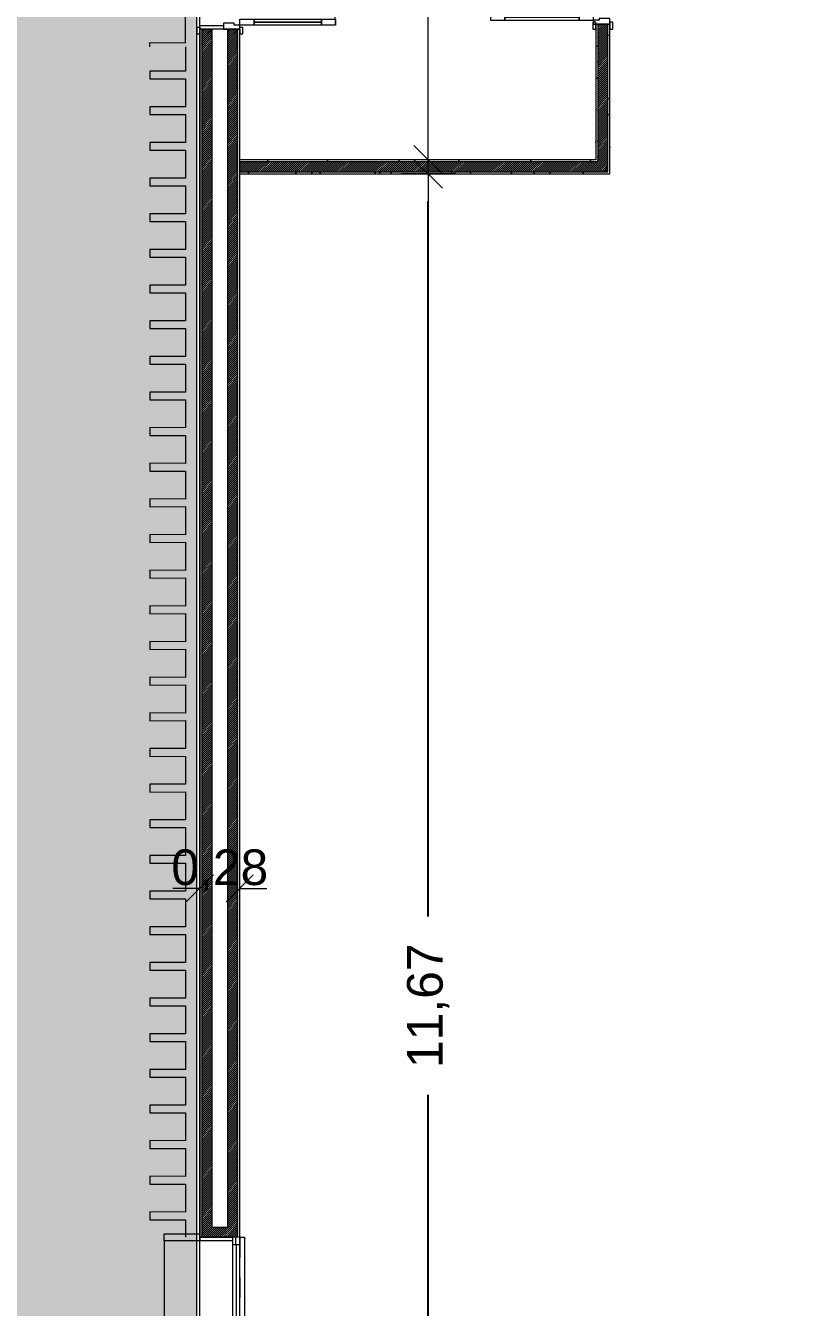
# Model space of a CAD drawing. Header units: millimetres. Extents: x 141848 to 1648660, y -821378 to -151356.
# Drawn here: x 218005 to 223358, y -214984 to -205996 of the extents above; entities that cross this region are included whole.
import ezdxf

# ---------------------------------------------------------------- set-up
doc = ezdxf.new("R2010")
doc.units = ezdxf.units.MM
doc.header["$MEASUREMENT"] = 0
doc.linetypes.add('Traits', pattern=[282.222223, 141.111112, -141.111112])
doc.linetypes.add('Wipeout_Contour', pattern=[1000, 0, -1000])
for name, color, linetype in [('Cotations - 1_100', 7, 'Continuous'), ('Fenêtres ARCHICAD', 7, 'Continuous'), ('Nouveau_0', 7, 'Continuous'), ('Portes ARCHICAD', 7, 'Continuous'), ('Sols_ Dalles', 7, 'Continuous'), ('Structure - Murs extérieurs', 7, 'Continuous')]:
    doc.layers.add(name, color=color, linetype=linetype)
doc.styles.add('STYLE_GENERE_2', font='')
doc.styles.get('STYLE_GENERE_2').set_extended_font_data('Arial')
doc.dimstyles.new('STYLE_GENERE__1', dxfattribs={"dimtxt": 250, "dimasz": 190, "dimexe": 1.25, "dimexo": 0.625, "dimgap": 0, "dimtad": 1, "dimlfac": 0.001, "dimtxsty": 'STYLE_GENERE_2', "dimblk": 'ARROWHEAD_6', "dimblk1": 'ARROWHEAD_6', "dimblk2": 'ARROWHEAD_6', "dimcen": 2.5, "dimse1": 1, "dimse2": 1, "dimclrd": 7, "dimclre": 7, "dimclrt": 7, "dimazin": 3, "dimtfac": 1, "dimtmove": 0, "dimatfit": 3})
doc.dimstyles.new('STYLE_GENERE__4', dxfattribs={"dimtxt": 250, "dimasz": 190, "dimexe": 1.25, "dimexo": 0.625, "dimgap": 0, "dimtad": 1, "dimlfac": 0.001, "dimtxsty": 'STYLE_GENERE_2', "dimblk": 'ARROWHEAD_6', "dimblk1": 'ARROWHEAD_6', "dimblk2": 'ARROWHEAD_6', "dimcen": 2.5, "dimse1": 1, "dimse2": 1, "dimclrd": 7, "dimclre": 7, "dimclrt": 7, "dimazin": 3, "dimtfac": 1, "dimtmove": 0, "dimatfit": 3})
pattern_1 = [(45, (0, 175), (-55.68466, 55.68466), [0, -52.5, 0, -78.75]), (110, (175, 175), (74.000794, 26.934086), [0, -38.5, 0, -66.5])]
pattern_2 = [(45, (0, 0), (-7.0710678, 7.0710678), [])]
pattern_3 = [(45, (0, 175), (-55.68466, 55.68466), [0, -52.5, 0, -78.75]), (110, (175, 175), (74.000794, 26.934086), [0, -38.5, 0, -66.5])]
pattern_4 = [(45, (0, 0), (-7.0710678, 7.0710678), [])]

# ---------------------------------------------------------------- blocks, each defined once
blk = doc.blocks.new('Mur_120_1', base_point=(219505.5, -207020.8))
at = {"color": 254, "linetype": 'Wipeout_Contour', "lineweight": 0, "ltscale": 910504.350219}
blk.add_wipeout([(222000.8, -206935.8), (222015.8, -206950.8), (222015.8, -206935.8)], dxfattribs=at).dxf.layer = 'Structure - Murs extérieurs'
at = {"color": 254, "linetype": 'Wipeout_Contour', "lineweight": 0, "ltscale": 910864.752415}
blk.add_wipeout([(222085.8, -207020.8), (222100.8, -207035.8), (222100.8, -207020.8)], dxfattribs=at).dxf.layer = 'Structure - Murs extérieurs'
at = {"layer": 'Structure - Murs extérieurs', "linetype": 'Continuous', "lineweight": 5, "true_color": 0x5f5f5f}
h = blk.add_hatch(dxfattribs=at)
h.set_pattern_fill('Enduit_0001', color=251, style=0, pattern_type=2)
h.set_pattern_definition(pattern_1)
h.paths.add_polyline_path([(222000.8, -206935.8), (222015.8, -206950.8), (222015.8, -206935.8)])
h = blk.add_hatch(dxfattribs=at)
h.set_pattern_fill('Enduit_0001', color=251, style=0, pattern_type=2)
h.set_pattern_definition(pattern_1)
h.paths.add_polyline_path([(222085.8, -207020.8), (222100.8, -207035.8), (222100.8, -207020.8)])
at = {"color": 254, "linetype": 'Wipeout_Contour', "lineweight": 0, "ltscale": 910685.919997}
blk.add_wipeout([(222015.8, -206950.8), (222085.8, -207020.8), (222085.8, -206950.8)], dxfattribs=at).dxf.layer = 'Structure - Murs extérieurs'
at = {"layer": 'Structure - Murs extérieurs', "linetype": 'Continuous', "lineweight": 5, "true_color": 0x5f5f5f}
h = blk.add_hatch(dxfattribs=at)
h.set_pattern_fill('Briques_terre_cuite__int_97', color=251, style=0, pattern_type=2)
h.set_pattern_definition(pattern_2)
h.paths.add_polyline_path([(222015.8, -206950.8), (222085.8, -207020.8), (222085.8, -206950.8)])
at = {"color": 254, "linetype": 'Wipeout_Contour', "lineweight": 0, "ltscale": 1210343.439575434}
blk.add_wipeout([(222000.8, -206935.8), (219505.5, -206935.8), (219505.5, -206950.8), (222000.8, -206950.8)], dxfattribs=at).dxf.layer = 'Structure - Murs extérieurs'
at = {"color": 254, "linetype": 'Wipeout_Contour', "lineweight": 0, "ltscale": 1210700.337248336}
blk.add_wipeout([(222085.8, -207020.8), (219505.5, -207020.8), (219505.5, -207035.8), (222085.8, -207035.8)], dxfattribs=at).dxf.layer = 'Structure - Murs extérieurs'
at = {"layer": 'Structure - Murs extérieurs', "linetype": 'Continuous', "lineweight": 5, "true_color": 0x5f5f5f}
h = blk.add_hatch(dxfattribs=at)
h.set_pattern_fill('Enduit_0001', color=251, style=0, pattern_type=2)
h.set_pattern_definition(pattern_1)
h.paths.add_polyline_path([(222000.8, -206935.8), (219505.5, -206935.8), (219505.5, -206950.8), (222000.8, -206950.8)])
h = blk.add_hatch(dxfattribs=at)
h.set_pattern_fill('Enduit_0001', color=251, style=0, pattern_type=2)
h.set_pattern_definition(pattern_1)
h.paths.add_polyline_path([(222085.8, -207020.8), (219505.5, -207020.8), (219505.5, -207035.8), (222085.8, -207035.8)])
at = {"color": 254, "linetype": 'Wipeout_Contour', "lineweight": 0, "ltscale": 910505.018999}
blk.add_wipeout([(222000.8, -206950.8), (222015.8, -206950.8), (222000.8, -206935.8)], dxfattribs=at).dxf.layer = 'Structure - Murs extérieurs'
at = {"color": 254, "linetype": 'Wipeout_Contour', "lineweight": 0, "ltscale": 910865.42149}
blk.add_wipeout([(222085.8, -207035.8), (222100.8, -207035.8), (222085.8, -207020.8)], dxfattribs=at).dxf.layer = 'Structure - Murs extérieurs'
at = {"layer": 'Structure - Murs extérieurs', "linetype": 'Continuous', "lineweight": 5, "true_color": 0x5f5f5f}
h = blk.add_hatch(dxfattribs=at)
h.set_pattern_fill('Enduit_0001', color=251, style=0, pattern_type=2)
h.set_pattern_definition(pattern_1)
h.paths.add_polyline_path([(222000.8, -206950.8), (222015.8, -206950.8), (222000.8, -206935.8)])
h = blk.add_hatch(dxfattribs=at)
h.set_pattern_fill('Enduit_0001', color=251, style=0, pattern_type=2)
h.set_pattern_definition(pattern_1)
h.paths.add_polyline_path([(222085.8, -207035.8), (222100.8, -207035.8), (222085.8, -207020.8)])
at = {"color": 254, "linetype": 'Wipeout_Contour', "lineweight": 0, "ltscale": 1210481.659494453}
blk.add_wipeout([(222015.8, -206950.8), (219505.5, -206950.8), (219505.5, -207020.8), (222015.8, -207020.8)], dxfattribs=at).dxf.layer = 'Structure - Murs extérieurs'
at = {"layer": 'Structure - Murs extérieurs', "linetype": 'Continuous', "lineweight": 5, "true_color": 0x5f5f5f}
h = blk.add_hatch(dxfattribs=at)
h.set_pattern_fill('Briques_terre_cuite__int_97', color=251, style=0, pattern_type=2)
h.set_pattern_definition(pattern_2)
h.paths.add_polyline_path([(222015.8, -206950.8), (219505.5, -206950.8), (219505.5, -207020.8), (222015.8, -207020.8)])
at = {"color": 254, "linetype": 'Wipeout_Contour', "lineweight": 0, "ltscale": 910683.859404}
blk.add_wipeout([(222015.8, -207020.8), (222085.8, -207020.8), (222015.8, -206950.8)], dxfattribs=at).dxf.layer = 'Structure - Murs extérieurs'
at = {"layer": 'Structure - Murs extérieurs', "linetype": 'Continuous', "lineweight": 5, "true_color": 0x5f5f5f}
h = blk.add_hatch(dxfattribs=at)
h.set_pattern_fill('Briques_terre_cuite__int_97', color=251, style=0, pattern_type=2)
h.set_pattern_definition(pattern_2)
h.paths.add_polyline_path([(222015.8, -207020.8), (222085.8, -207020.8), (222015.8, -206950.8)])
at = {"layer": 'Structure - Murs extérieurs', "color": 7, "linetype": 'Continuous', "lineweight": 5}
for p, q in [((222015.8, -206950.8), (219505.5, -206950.8)), ((222015.8, -206950.8), (222015.8, -206935.8)), ((222085.8, -207020.8), (222085.8, -206950.8)), ((219505.5, -207020.8), (222015.8, -207020.8)), ((222015.8, -207020.8), (222085.8, -207020.8))]:
    blk.add_line(p, q, dxfattribs=at)
at = {"layer": 'Structure - Murs extérieurs', "color": 7, "linetype": 'Continuous', "lineweight": 5, "flags": 128}
for points in [[(222000.8, -206935.8), (219505.5, -206935.8)], [(219505.5, -207035.8), (222100.8, -207035.8)], [(222100.8, -207035.8), (222100.8, -207020.8)]]:
    blk.add_lwpolyline(points, dxfattribs=at)
blk = doc.blocks.new('Porte double 25_6')
at = {"layer": 'Portes ARCHICAD', "color": 7, "linetype": 'Continuous', "lineweight": 5}
for p, q in [((-722, 722), (-722, 622)), ((-682, 722), (-722, 722)), ((-682, 622), (-682, 722)), ((682, 622), (682, 722)), ((682, 722), (722, 722)), ((722, 722), (722, 622)), ((-722, 622), (-682, 622)), ((-702, 622), (-702, 100)), ((722, 622), (682, 622)), ((702, 622), (702, 100)), ((-682, 100), (-722, 100)), ((-722, 100), (-722, 0)), ((-682, 0), (-682, 100)), ((682, 0), (682, 100)), ((682, 100), (722, 100)), ((722, 100), (722, 0)), ((-737, 4), (-787, 4)), ((-787, 4), (-787, -15)), ((-722, 0), (-750, 0)), ((-750, 0), (-750, -115)), ((-737, -15), (-737, 4)), ((-722, -40), (-722, 0)), ((-722, 0), (-682, 0)), ((722, 0), (682, 0)), ((750, 0), (722, 0)), ((722, 0), (722, -40)), ((787, 4), (737, 4)), ((737, 4), (737, -15)), ((750, -115), (750, 0)), ((787, -15), (787, 4)), ((-787, -15), (-737, -15)), ((-750, -15), (-787, -15)), ((-750, -15), (-787, -15)), ((-750, -30), (-750, -15)), ((-750, -30), (-750, -15)), ((-750, -100), (-750, -30)), ((-750, -100), (-750, -30)), ((-710, -40), (-722, -40)), ((-710, -115), (-710, -40)), ((722, -40), (710, -40)), ((710, -40), (710, -115)), ((737, -15), (787, -15)), ((750, -30), (750, -15)), ((750, -30), (750, -15)), ((750, -15), (787, -15)), ((750, -15), (787, -15)), ((750, -100), (750, -30)), ((750, -100), (750, -30)), ((-737, -115), (-787, -115)), ((-787, -115), (-787, -134)), ((-750, -115), (-787, -115)), ((-750, -115), (-787, -115)), ((-787, -134), (-737, -134)), ((-750, -115), (-750, -100)), ((-750, -115), (-750, -100)), ((-750, -115), (-710, -115)), ((-737, -134), (-737, -115)), ((710, -115), (750, -115)), ((787, -115), (737, -115)), ((737, -115), (737, -134)), ((737, -134), (787, -134)), ((750, -115), (750, -100)), ((750, -115), (750, -100)), ((750, -115), (787, -115)), ((750, -115), (787, -115)), ((787, -134), (787, -115))]:
    blk.add_line(p, q, dxfattribs=at)
at = {"layer": 'Portes ARCHICAD', "color": 7, "linetype": 'Continuous', "lineweight": 5, "flags": 128}
for points in [[(-722, 622), (-722, 100), (-702, 100), (-702, 622)], [(-702, 622), (-702, 100), (-682, 100), (-682, 622)], [(702, 622), (702, 100), (682, 100), (682, 622)], [(722, 622), (722, 100), (702, 100), (702, 622)]]:
    blk.add_lwpolyline(points, close=True, dxfattribs=at)
at = {"layer": 'Portes ARCHICAD', "color": 7, "linetype": 'Continuous', "lineweight": 5}
for centre, start, end in [((-722, 0), 0, 90), ((722, 0), 90, 180)]:
    blk.add_arc(centre, 722, start, end, dxfattribs=at)
blk = doc.blocks.new('Mur_121_1', base_point=(222085.8, -207020.8))
at = {"color": 254, "linetype": 'Wipeout_Contour', "lineweight": 0, "ltscale": 1206171.474469902}
blk.add_wipeout([(222085.8, -204484.8), (222100.8, -204484.8), (222100.8, -203449.1), (222085.8, -203449.1)], dxfattribs=at).dxf.layer = 'Structure - Murs extérieurs'
at = {"color": 254, "linetype": 'Wipeout_Contour', "lineweight": 0, "ltscale": 1206035.946293775}
blk.add_wipeout([(222000.8, -203534.1), (222000.8, -204484.8), (222015.8, -204484.8), (222015.8, -203534.1)], dxfattribs=at).dxf.layer = 'Structure - Murs extérieurs'
at = {"color": 254, "linetype": 'Wipeout_Contour', "lineweight": 0, "ltscale": 1212690.574585266}
blk.add_wipeout([(222000.8, -206935.8), (222015.8, -206935.8), (222015.8, -205984.8), (222000.8, -205984.8)], dxfattribs=at).dxf.layer = 'Structure - Murs extérieurs'
at = {"color": 254, "linetype": 'Wipeout_Contour', "lineweight": 0, "ltscale": 1213055.47515418}
blk.add_wipeout([(222085.8, -205984.8), (222085.8, -207020.8), (222100.8, -207020.8), (222100.8, -205984.8)], dxfattribs=at).dxf.layer = 'Structure - Murs extérieurs'
at = {"layer": 'Structure - Murs extérieurs', "linetype": 'Continuous', "lineweight": 5, "true_color": 0x5f5f5f}
h = blk.add_hatch(dxfattribs=at)
h.set_pattern_fill('Enduit_0001', color=251, style=0, pattern_type=2)
h.set_pattern_definition(pattern_1)
h.paths.add_polyline_path([(222085.8, -204484.8), (222100.8, -204484.8), (222100.8, -203449.1), (222085.8, -203449.1)])
h = blk.add_hatch(dxfattribs=at)
h.set_pattern_fill('Enduit_0001', color=251, style=0, pattern_type=2)
h.set_pattern_definition(pattern_1)
h.paths.add_polyline_path([(222000.8, -203534.1), (222000.8, -204484.8), (222015.8, -204484.8), (222015.8, -203534.1)])
h = blk.add_hatch(dxfattribs=at)
h.set_pattern_fill('Enduit_0001', color=251, style=0, pattern_type=2)
h.set_pattern_definition(pattern_1)
h.paths.add_polyline_path([(222000.8, -206935.8), (222015.8, -206935.8), (222015.8, -205984.8), (222000.8, -205984.8)])
h = blk.add_hatch(dxfattribs=at)
h.set_pattern_fill('Enduit_0001', color=251, style=0, pattern_type=2)
h.set_pattern_definition(pattern_1)
h.paths.add_polyline_path([(222085.8, -205984.8), (222085.8, -207020.8), (222100.8, -207020.8), (222100.8, -205984.8)])
at = {"color": 254, "linetype": 'Wipeout_Contour', "lineweight": 0, "ltscale": 1206140.860014736}
blk.add_wipeout([(222015.8, -204484.8), (222085.8, -204484.8), (222085.8, -203519.1), (222015.8, -203519.1)], dxfattribs=at).dxf.layer = 'Structure - Murs extérieurs'
at = {"color": 254, "linetype": 'Wipeout_Contour', "lineweight": 0, "ltscale": 1212835.525588944}
blk.add_wipeout([(222015.8, -205984.8), (222015.8, -206950.8), (222085.8, -206950.8), (222085.8, -205984.8)], dxfattribs=at).dxf.layer = 'Structure - Murs extérieurs'
at = {"layer": 'Structure - Murs extérieurs', "linetype": 'Continuous', "lineweight": 5, "true_color": 0x5f5f5f}
h = blk.add_hatch(dxfattribs=at)
h.set_pattern_fill('Briques_terre_cuite__int_97', color=251, style=0, pattern_type=2)
h.set_pattern_definition(pattern_2)
h.paths.add_polyline_path([(222015.8, -204484.8), (222085.8, -204484.8), (222085.8, -203519.1), (222015.8, -203519.1)])
h = blk.add_hatch(dxfattribs=at)
h.set_pattern_fill('Briques_terre_cuite__int_97', color=251, style=0, pattern_type=2)
h.set_pattern_definition(pattern_2)
h.paths.add_polyline_path([(222015.8, -205984.8), (222015.8, -206950.8), (222085.8, -206950.8), (222085.8, -205984.8)])
at = {"layer": 'Structure - Murs extérieurs', "color": 7, "linetype": 'Continuous', "lineweight": 5}
for p, q in [((222085.8, -203519.1), (222085.8, -203449.1)), ((222015.8, -203534.1), (222015.8, -203519.1)), ((222015.8, -203534.1), (222015.8, -204484.8)), ((222085.8, -204484.8), (222085.8, -203519.1)), ((222000.8, -204484.8), (222000.8, -204447.8)), ((222100.8, -204484.8), (222100.8, -204447.8)), ((222015.8, -204484.8), (222000.8, -204484.8)), ((222085.8, -204484.8), (222015.8, -204484.8)), ((222100.8, -204484.8), (222085.8, -204484.8)), ((222000.8, -205984.8), (222000.8, -206021.8)), ((222015.8, -205984.8), (222000.8, -205984.8)), ((222015.8, -205984.8), (222015.8, -206935.8)), ((222085.8, -205984.8), (222015.8, -205984.8)), ((222085.8, -206950.8), (222085.8, -205984.8)), ((222100.8, -205984.8), (222085.8, -205984.8)), ((222100.8, -205984.8), (222100.8, -206021.8)), ((222015.8, -206950.8), (222015.8, -206935.8)), ((222085.8, -207020.8), (222085.8, -206950.8))]:
    blk.add_line(p, q, dxfattribs=at)
at = {"layer": 'Structure - Murs extérieurs', "color": 7, "linetype": 'Continuous', "lineweight": 5, "flags": 128}
for points in [[(222100.8, -204484.8), (222100.8, -203449.1)], [(222000.8, -203534.1), (222000.8, -204484.8)], [(222000.8, -205984.8), (222000.8, -206935.8)], [(222100.8, -207020.8), (222100.8, -205984.8)]]:
    blk.add_lwpolyline(points, dxfattribs=at)
at = {"layer": 'Portes ARCHICAD', "color": 7, "linetype": 'Continuous', "lineweight": 5, "zscale": 1000, "rotation": 90}
blk.add_blockref('Porte double 25_6', (221985.8, -205234.8), dxfattribs=at)
blk = doc.blocks.new('Tôle profilée 25')
at = {"color": 7, "linetype": 'Continuous', "lineweight": 5}
for p, q in [((0, 8347.3), (0, 8176.5)), ((-250, 8177.5), (-250, 8150)), ((0, 8176.5), (-250, 8177.5)), ((-250, 8150), (-250, 8122.5)), ((-250, 8122.5), (0, 8123.5)), ((0, 8123.5), (0, 7926.5)), ((-250, 7927.5), (-250, 7900)), ((0, 7926.5), (-250, 7927.5)), ((-250, 7900), (-250, 7872.5)), ((-250, 7872.5), (0, 7873.5)), ((0, 7873.5), (0, 7676.5)), ((-250, 7677.5), (-250, 7650)), ((0, 7676.5), (-250, 7677.5)), ((-250, 7650), (-250, 7622.5)), ((-250, 7622.5), (0, 7623.5)), ((0, 7623.5), (0, 7426.5)), ((-250, 7427.5), (-250, 7400)), ((0, 7426.5), (-250, 7427.5)), ((-250, 7400), (-250, 7372.5)), ((-250, 7372.5), (0, 7373.5)), ((0, 7373.5), (0, 7176.5)), ((-250, 7177.5), (-250, 7150)), ((0, 7176.5), (-250, 7177.5)), ((-250, 7150), (-250, 7122.5)), ((-250, 7122.5), (0, 7123.5)), ((0, 7123.5), (0, 6926.5)), ((-250, 6927.5), (-250, 6900)), ((0, 6926.5), (-250, 6927.5)), ((-250, 6900), (-250, 6872.5)), ((-250, 6872.5), (0, 6873.5)), ((0, 6873.5), (0, 6676.5)), ((-250, 6677.5), (-250, 6650)), ((0, 6676.5), (-250, 6677.5)), ((-250, 6650), (-250, 6622.5)), ((-250, 6622.5), (0, 6623.5)), ((0, 6623.5), (0, 6426.5)), ((-250, 6427.5), (-250, 6400)), ((0, 6426.5), (-250, 6427.5)), ((-250, 6400), (-250, 6372.5)), ((-250, 6372.5), (0, 6373.5)), ((0, 6373.5), (0, 6176.5)), ((-250, 6177.5), (-250, 6150)), ((0, 6176.5), (-250, 6177.5)), ((-250, 6150), (-250, 6122.5)), ((-250, 6122.5), (0, 6123.5)), ((0, 6123.5), (0, 5926.5)), ((-250, 5927.5), (-250, 5900)), ((0, 5926.5), (-250, 5927.5)), ((-250, 5900), (-250, 5872.5)), ((-250, 5872.5), (0, 5873.5)), ((0, 5873.5), (0, 5676.5)), ((-250, 5677.5), (-250, 5650)), ((0, 5676.5), (-250, 5677.5)), ((-250, 5650), (-250, 5622.5)), ((-250, 5622.5), (0, 5623.5)), ((0, 5623.5), (0, 5426.5)), ((-250, 5427.5), (-250, 5400)), ((0, 5426.5), (-250, 5427.5)), ((-250, 5400), (-250, 5372.5)), ((-250, 5372.5), (0, 5373.5)), ((0, 5373.5), (0, 5176.5)), ((-250, 5177.5), (-250, 5150)), ((0, 5176.5), (-250, 5177.5)), ((-250, 5150), (-250, 5122.5)), ((-250, 5122.5), (0, 5123.5)), ((0, 5123.5), (0, 4926.5)), ((-250, 4927.5), (-250, 4900)), ((0, 4926.5), (-250, 4927.5)), ((-250, 4900), (-250, 4872.5)), ((-250, 4872.5), (0, 4873.5)), ((0, 4873.5), (0, 4676.5)), ((-250, 4677.5), (-250, 4650)), ((0, 4676.5), (-250, 4677.5)), ((-250, 4650), (-250, 4622.5)), ((-250, 4622.5), (0, 4623.5)), ((0, 4623.5), (0, 4426.5)), ((-250, 4427.5), (-250, 4400)), ((0, 4426.5), (-250, 4427.5)), ((-250, 4400), (-250, 4372.5)), ((-250, 4372.5), (0, 4373.5)), ((0, 4373.5), (0, 4176.5)), ((-250, 4177.5), (-250, 4150)), ((0, 4176.5), (-250, 4177.5)), ((-250, 4150), (-250, 4122.5)), ((-250, 4122.5), (0, 4123.5)), ((0, 4123.5), (0, 3926.5)), ((-250, 3927.5), (-250, 3900)), ((0, 3926.5), (-250, 3927.5)), ((-250, 3900), (-250, 3872.5)), ((-250, 3872.5), (0, 3873.5)), ((0, 3873.5), (0, 3676.5)), ((-250, 3677.5), (-250, 3650)), ((0, 3676.5), (-250, 3677.5)), ((-250, 3650), (-250, 3622.5)), ((-250, 3622.5), (0, 3623.5)), ((0, 3623.5), (0, 3426.5)), ((-250, 3427.5), (-250, 3400)), ((0, 3426.5), (-250, 3427.5)), ((-250, 3400), (-250, 3372.5)), ((-250, 3372.5), (0, 3373.5)), ((0, 3373.5), (0, 3176.5)), ((-250, 3177.5), (-250, 3150)), ((0, 3176.5), (-250, 3177.5)), ((-250, 3150), (-250, 3122.5)), ((-250, 3122.5), (0, 3123.5)), ((0, 3123.5), (0, 2926.5)), ((-250, 2927.5), (-250, 2900)), ((0, 2926.5), (-250, 2927.5)), ((-250, 2900), (-250, 2872.5)), ((-250, 2872.5), (0, 2873.5)), ((0, 2873.5), (0, 2676.5)), ((-250, 2677.5), (-250, 2650)), ((0, 2676.5), (-250, 2677.5)), ((-250, 2650), (-250, 2622.5)), ((-250, 2622.5), (0, 2623.5)), ((0, 2623.5), (0, 2426.5)), ((-250, 2427.5), (-250, 2400)), ((0, 2426.5), (-250, 2427.5)), ((-250, 2400), (-250, 2372.5)), ((-250, 2372.5), (0, 2373.5)), ((0, 2373.5), (0, 2176.5)), ((-250, 2177.5), (-250, 2150)), ((0, 2176.5), (-250, 2177.5)), ((-250, 2150), (-250, 2122.5)), ((-250, 2122.5), (0, 2123.5)), ((0, 2123.5), (0, 1926.5)), ((-250, 1927.5), (-250, 1900)), ((0, 1926.5), (-250, 1927.5)), ((-250, 1900), (-250, 1872.5)), ((-250, 1872.5), (0, 1873.5)), ((0, 1873.5), (0, 1676.5)), ((-250, 1677.5), (-250, 1650)), ((0, 1676.5), (-250, 1677.5)), ((-250, 1650), (-250, 1622.5)), ((-250, 1622.5), (0, 1623.5)), ((0, 1623.5), (0, 1426.5)), ((-250, 1427.5), (-250, 1400)), ((0, 1426.5), (-250, 1427.5)), ((-250, 1400), (-250, 1372.5)), ((-250, 1372.5), (0, 1373.5)), ((0, 1373.5), (0, 1176.5)), ((-250, 1177.5), (-250, 1150)), ((0, 1176.5), (-250, 1177.5)), ((-250, 1150), (-250, 1122.5)), ((-250, 1122.5), (0, 1123.5)), ((0, 1123.5), (0, 926.5)), ((-250, 927.5), (-250, 900)), ((0, 926.5), (-250, 927.5)), ((-250, 900), (-250, 872.5)), ((-250, 872.5), (0, 873.5)), ((0, 873.5), (0, 676.5)), ((-250, 677.5), (-250, 650)), ((0, 676.5), (-250, 677.5)), ((-250, 650), (-250, 622.5)), ((-250, 622.5), (0, 623.5)), ((0, 623.5), (0, 426.5)), ((-250, 427.5), (-250, 400)), ((0, 426.5), (-250, 427.5)), ((-250, 400), (-250, 372.5)), ((-250, 372.5), (0, 373.5)), ((0, 373.5), (0, 176.5)), ((-250, 177.5), (-250, 150)), ((0, 176.5), (-250, 177.5)), ((-250, 150), (-250, 122.5)), ((-250, 122.5), (0, 123.5)), ((0, 123.5), (0, 0))]:
    blk.add_line(p, q, dxfattribs=at)
blk = doc.blocks.new('Tôle profilée 25_42')
at = {"color": 7, "linetype": 'Continuous', "lineweight": 5}
for p, q in [((-250, 1652.7), (-250, 1650)), ((-250, 1650), (-250, 1622.5)), ((-250, 1622.5), (0, 1623.5)), ((0, 1623.5), (0, 1426.5)), ((-250, 1427.5), (-250, 1400)), ((0, 1426.5), (-250, 1427.5)), ((-250, 1400), (-250, 1372.5)), ((-250, 1372.5), (0, 1373.5)), ((0, 1373.5), (0, 1176.5)), ((-250, 1177.5), (-250, 1150)), ((0, 1176.5), (-250, 1177.5)), ((-250, 1150), (-250, 1122.5)), ((-250, 1122.5), (0, 1123.5)), ((0, 1123.5), (0, 926.5)), ((-250, 927.5), (-250, 900)), ((0, 926.5), (-250, 927.5)), ((-250, 900), (-250, 872.5)), ((-250, 872.5), (0, 873.5)), ((0, 873.5), (0, 676.5)), ((-250, 677.5), (-250, 650)), ((0, 676.5), (-250, 677.5)), ((-250, 650), (-250, 622.5)), ((-250, 622.5), (0, 623.5)), ((0, 623.5), (0, 426.5)), ((-250, 427.5), (-250, 400)), ((0, 426.5), (-250, 427.5)), ((-250, 400), (-250, 372.5)), ((-250, 372.5), (0, 373.5)), ((0, 373.5), (0, 176.5)), ((-250, 177.5), (-250, 150)), ((0, 176.5), (-250, 177.5)), ((-250, 150), (-250, 122.5)), ((-250, 122.5), (0, 123.5)), ((0, 123.5), (0, 0))]:
    blk.add_line(p, q, dxfattribs=at)
blk = doc.blocks.new('*D469')
at = {"layer": 'Cotations - 1_100', "color": 7, "linetype": 'Continuous', "lineweight": 5}
for p, q in [((218925.5, -177833.1), (218925.5, -177458.1)), ((219505.5, -177833.1), (219505.5, -177458.1)), ((219025.5, -177545.6), (218825.5, -177745.6)), ((219605.5, -177545.6), (219405.5, -177745.6)), ((218925.5, -177645.6), (219505.5, -177645.6))]:
    blk.add_line(p, q, dxfattribs=at)
blk = doc.blocks.new('ARROWHEAD_6')
at = {"color": 0, "linetype": 'Continuous', "lineweight": 0}
for p, q in [((-0.5, -0.5), (0.5, 0.5)), ((0, 0), (-1, 0))]:
    blk.add_line(p, q, dxfattribs=at)
blk = doc.blocks.new('*D535')
at = {"layer": 'Cotations - 1_100', "color": 7, "linetype": 'Continuous', "lineweight": 5}
for p, q in [((195375, -219168.8), (195375, -218793.8)), ((219225.5, -219168.8), (219225.5, -218793.8)), ((195475, -218881.3), (195275, -219081.3)), ((219325.5, -218881.3), (219125.5, -219081.3)), ((195225, -218981.3), (195375, -218981.3)), ((195375, -218981.3), (219225.5, -218981.3))]:
    blk.add_line(p, q, dxfattribs=at)
at = {"layer": 'Cotations - 1_100', "color": 7, "lineweight": 5, "char_height": 250, "attachment_point": 7, "style": 'STYLE_GENERE_2'}
for s, insert in [('\\A1;{\\pql;\\fArial|b0|i0|c0|p38;23,85}', (206540.3, -218931.3)), ('\\A1;{\\pql;\\fArial|b0|i0|c0|p38;0,28}', (218460.4, -218931.3))]:
    blk.add_mtext(s, dxfattribs=dict(at, insert=insert))
blk = doc.blocks.new('*D580')
at = {"layer": 'Cotations - 1_100', "color": 7, "linetype": 'Continuous', "lineweight": 5}
for p, q in [((220726.4, -206835.8), (220926.4, -207035.8)), ((221013.9, -206935.8), (220638.9, -206935.8)), ((220926.4, -207135.8), (220726.4, -206935.8)), ((220826.4, -207035.8), (220826.4, -206935.8)), ((221013.9, -207035.8), (220638.9, -207035.8))]:
    blk.add_line(p, q, dxfattribs=at)
blk = doc.blocks.new('*D581')
at = {"layer": 'Cotations - 1_100', "color": 7, "linetype": 'Continuous', "lineweight": 5}
for p, q in [((220926.4, -203634.1), (220726.4, -203434.1)), ((221013.9, -203534.1), (220638.9, -203534.1)), ((220826.4, -204852.6), (220826.4, -203534.1)), ((220826.4, -206935.8), (220826.4, -205617.3)), ((220726.4, -206835.8), (220926.4, -207035.8)), ((221013.9, -206935.8), (220638.9, -206935.8))]:
    blk.add_line(p, q, dxfattribs=at)
at = {"layer": 'Cotations - 1_100', "color": 7, "lineweight": 5, "char_height": 250, "attachment_point": 7, "rotation": 90, "style": 'STYLE_GENERE_2'}
for s, insert in [('\\A1;{\\pql;\\fArial|b0|i0|c0|p38;0,10}', (220613.9, -203816.7)), ('\\A1;{\\pql;\\fArial|b0|i0|c0|p38;3,40}', (220951.4, -205567.5))]:
    blk.add_mtext(s, dxfattribs=dict(at, insert=insert))
blk = doc.blocks.new('Fenêtre 25_2')
at = {"layer": 'Fenêtres ARCHICAD', "color": 7, "linetype": 'Continuous', "lineweight": 5}
for p, q in [((-775, 480), (-825, 480)), ((-825, 480), (-825, 230)), ((-775, 480), (775, 480)), ((-775, 230), (-775, 480)), ((825, 480), (775, 480)), ((775, 480), (775, 230)), ((825, 230), (825, 480)), ((-825, 230), (-775, 230)), ((-825, 230), (-800, 230)), ((-825, 230), (-800, 230)), ((-775, 230), (-800, 230)), ((-800, 230), (-800, 0)), ((-800, 215), (-800, 230)), ((-800, 215), (-800, 230)), ((-800, 145), (-800, 215)), ((-800, 145), (-800, 215)), ((-800, 145), (-800, 215)), ((-800, 145), (-800, 215)), ((-775, 0), (-775, 230)), ((800, 230), (775, 230)), ((775, 230), (775, 0)), ((775, 230), (825, 230)), ((800, 0), (800, 230)), ((800, 215), (800, 230)), ((800, 215), (800, 230)), ((800, 230), (825, 230)), ((800, 230), (825, 230)), ((800, 145), (800, 215)), ((800, 145), (800, 215)), ((800, 145), (800, 215)), ((800, 145), (800, 215)), ((-800, 35), (-800, 145)), ((-800, 35), (-800, 145)), ((-800, 35), (-800, 145)), ((-800, 35), (-800, 145)), ((800, 35), (800, 145)), ((800, 35), (800, 145)), ((800, 35), (800, 145)), ((800, 35), (800, 145)), ((-800, 0), (-800, 35)), ((-800, 0), (-800, 35)), ((-800, 0), (-775, 0)), ((-800, -35), (-800, 0)), ((-800, -35), (-800, 0)), ((775, 0), (800, 0)), ((800, 0), (800, 35)), ((800, 0), (800, 35)), ((800, -35), (800, 0)), ((800, -35), (800, 0)), ((-800, -20), (800, -20)), ((-800, -50), (-800, -35)), ((-800, -50), (-800, -35)), ((-800, -50), (-800, -83.3)), ((-800, -83.3), (800, -83.3)), ((800, -50), (800, -35)), ((800, -50), (800, -35)), ((800, -83.3), (800, -50))]:
    blk.add_line(p, q, dxfattribs=at)
at = {"layer": 'Fenêtres ARCHICAD', "color": 7, "linetype": 'Traits', "lineweight": 5}
blk.add_line((-800, -50), (800, -50), dxfattribs=at)
at = {"color": 254, "linetype": 'Wipeout_Contour', "lineweight": 0, "ltscale": 3003.33026}
blk.add_wipeout([(-750, 0), (-750, -50), (750, -50), (750, 0)], dxfattribs=at).dxf.layer = 'Fenêtres ARCHICAD'
at = {"layer": 'Fenêtres ARCHICAD', "color": 7, "linetype": 'Continuous', "lineweight": 5}
for p, q in [((-800, 0), (-750, 0)), ((-750, 0), (-750, -50)), ((-750, 0), (750, 0)), ((750, -50), (750, 0)), ((750, 0), (800, 0)), ((-750, -50), (-800, -50)), ((-750, -25), (750, -25)), ((750, -50), (-750, -50)), ((800, -50), (750, -50))]:
    blk.add_line(p, q, dxfattribs=at)
blk = doc.blocks.new('Porte double 25')
at = {"layer": 'Portes ARCHICAD', "color": 7, "linetype": 'Continuous', "lineweight": 5}
for p, q in [((-672, 672), (-672, 572)), ((-632, 672), (-672, 672)), ((-632, 572), (-632, 672)), ((632, 572), (632, 672)), ((632, 672), (672, 672)), ((672, 672), (672, 572)), ((-672, 572), (-632, 572)), ((-652, 572), (-652, 100)), ((672, 572), (632, 572)), ((652, 572), (652, 100)), ((-632, 100), (-672, 100)), ((-672, 100), (-672, 0)), ((-632, 0), (-632, 100)), ((632, 0), (632, 100)), ((632, 100), (672, 100)), ((672, 100), (672, 0)), ((-737, 0), (-737, 19)), ((-737, 19), (-687, 19)), ((-687, 0), (-737, 0)), ((-700, 0), (-737, 0)), ((-700, 0), (-737, 0)), ((-672, 0), (-700, 0)), ((-700, 0), (-700, -115)), ((-700, 0), (-700, -15)), ((-700, 0), (-700, -15)), ((-687, 19), (-687, 0)), ((-672, -40), (-672, 0)), ((-672, 0), (-632, 0)), ((672, 0), (632, 0)), ((700, 0), (672, 0)), ((672, 0), (672, -40)), ((687, 19), (737, 19)), ((687, 0), (687, 19)), ((737, 0), (687, 0)), ((700, -115), (700, 0)), ((700, 0), (700, -15)), ((700, 0), (700, -15)), ((700, 0), (737, 0)), ((700, 0), (737, 0)), ((737, 19), (737, 0)), ((-700, -15), (-700, -85)), ((-700, -15), (-700, -85)), ((-700, -85), (-700, -115)), ((-700, -85), (-700, -115)), ((-660, -40), (-672, -40)), ((-660, -115), (-660, -40)), ((672, -40), (660, -40)), ((660, -40), (660, -115)), ((700, -15), (700, -85)), ((700, -15), (700, -85)), ((700, -85), (700, -115)), ((700, -85), (700, -115)), ((-700, -280), (-700, -115)), ((-700, -115), (-675, -115)), ((-700, -115), (-660, -115)), ((-700, -115), (-700, -195)), ((-700, -115), (-700, -195)), ((-675, -115), (-675, -280)), ((660, -115), (700, -115)), ((675, -280), (675, -115)), ((675, -115), (700, -115)), ((700, -115), (700, -280)), ((700, -115), (700, -195)), ((700, -115), (700, -195)), ((-700, -195), (-700, -265)), ((-700, -195), (-700, -265)), ((-700, -265), (-700, -280)), ((-700, -265), (-700, -280)), ((700, -195), (700, -265)), ((700, -195), (700, -265)), ((700, -265), (700, -280)), ((700, -265), (700, -280)), ((-737, -299), (-737, -280)), ((-737, -280), (-687, -280)), ((-700, -280), (-737, -280)), ((-700, -280), (-737, -280)), ((-687, -299), (-737, -299)), ((-675, -280), (-700, -280)), ((-687, -280), (-687, -299)), ((700, -280), (675, -280)), ((687, -280), (737, -280)), ((687, -299), (687, -280)), ((737, -299), (687, -299)), ((700, -280), (737, -280)), ((700, -280), (737, -280)), ((737, -280), (737, -299))]:
    blk.add_line(p, q, dxfattribs=at)
at = {"layer": 'Portes ARCHICAD', "color": 7, "linetype": 'Continuous', "lineweight": 5, "flags": 128}
for points in [[(-672, 572), (-672, 100), (-652, 100), (-652, 572)], [(-652, 572), (-652, 100), (-632, 100), (-632, 572)], [(652, 572), (652, 100), (632, 100), (632, 572)], [(672, 572), (672, 100), (652, 100), (652, 572)]]:
    blk.add_lwpolyline(points, close=True, dxfattribs=at)
at = {"layer": 'Portes ARCHICAD', "color": 7, "linetype": 'Continuous', "lineweight": 5}
for centre, start, end in [((-672, 0), 0, 90), ((672, 0), 90, 180)]:
    blk.add_arc(centre, 672, start, end, dxfattribs=at)
blk = doc.blocks.new('*D1152')
at = {"color": 7}
for p, q in [((219695.5, -177071.5), (231100.8, -177071.5)), ((232350.8, -177071.5), (243756, -177071.5))]:
    blk.add_line(p, q, dxfattribs=at)
at = {"layer": 'Defpoints'}
for p in [(219505.5, -177071.5), (219505.5, -207204.5), (243946, -207202.2)]:
    blk.add_point(p, dxfattribs=at)
at = {"layer": 'Cotations - 1_100', "color": 7, "xscale": 190, "yscale": 190, "rotation": 180}
blk.add_blockref('ARROWHEAD_6', (219505.5, -177071.5), dxfattribs=at)
at = {"layer": 'Cotations - 1_100', "color": 7, "xscale": 190, "yscale": 190}
blk.add_blockref('ARROWHEAD_6', (243946, -177071.5), dxfattribs=at)
at = {"layer": 'Cotations - 1_100', "color": 7, "insert": (231725.8, -176946.5), "char_height": 250, "attachment_point": 5, "style": 'STYLE_GENERE_2'}
blk.add_mtext('\\A1;{\\pql;\\fArial|b0|i0|c0|p38;24,44}', dxfattribs=at)
blk = doc.blocks.new('*D1173')
at = {"color": 7}
for p, q in [((220826.4, -212243.8), (220826.4, -207225.8)), ((220826.4, -218511.8), (220826.4, -213493.8))]:
    blk.add_line(p, q, dxfattribs=at)
at = {"layer": 'Defpoints'}
for p in [(220803.2, -207035.8), (220803.2, -218701.8), (220826.4, -218701.8)]:
    blk.add_point(p, dxfattribs=at)
at = {"layer": 'Cotations - 1_100', "color": 7, "xscale": 190, "yscale": 190}
for p, rotation in [((220826.4, -207035.8), 90), ((220826.4, -218701.8), 270)]:
    blk.add_blockref('ARROWHEAD_6', p, dxfattribs=dict(at, rotation=rotation))
at = {"layer": 'Cotations - 1_100', "color": 7, "insert": (220826.4, -212868.8), "char_height": 250, "attachment_point": 5, "rotation": 90, "style": 'STYLE_GENERE_2'}
blk.add_mtext('\\A1;{\\pql;\\fArial|b0|i0|c0|p38;11,67}', dxfattribs=at)
blk = doc.blocks.new('*D1185')
at = {"layer": 'Defpoints'}
for p in [(219225.5, -207204.5), (219505.5, -207204.5), (219225.5, -212045.8)]:
    blk.add_point(p, dxfattribs=at)
at = {"layer": 'Cotations - 1_100', "color": 7, "xscale": 190, "yscale": 190}
blk.add_blockref('ARROWHEAD_6', (219225.5, -212045.8), dxfattribs=at)
at = {"layer": 'Cotations - 1_100', "color": 7, "xscale": 190, "yscale": 190, "rotation": 180}
blk.add_blockref('ARROWHEAD_6', (219505.5, -212045.8), dxfattribs=at)
at = {"layer": 'Cotations - 1_100', "color": 7, "insert": (219365.5, -211920.8), "char_height": 250, "attachment_point": 5, "style": 'STYLE_GENERE_2'}
blk.add_mtext('\\A1;{\\pql;\\fArial|b0|i0|c0|p38;0,28}', dxfattribs=at)

msp = doc.modelspace()

# ---------------------------------------------------------------- hatches: boundary and pattern name
at = {"layer": 'Sols_ Dalles', "linetype": 'Continuous', "lineweight": 0, "true_color": 0x2e271c}
msp.add_hatch(color=250, dxfattribs=at).paths.add_polyline_path([(161503.433, -171995.57), (161503.433, -230015.57), (161503.433, -260810.571), (196775.042, -260810.571), (196775.042, -260795.571), (196775.042, -258649.982), (196775.042, -258010.558), (196775.042, -222495.57), (186955.542, -222495.57), (186955.542, -218295.57), (196754.55, -218295.57), (196754.55, -204495.57), (193355.542, -204495.57), (193355.542, -195161.535), (195576.034, -195161.535), (195576.034, -189810.571), (217805.542, -189810.571), (217805.542, -253395.57), (217805.542, -253415.571), (219205.542, -253415.571), (219205.542, -253395.57), (219205.542, -188410.571), (191955.542, -188410.571), (191955.542, -190035.076), (194140.476, -190023.061), (194160.967, -193749.52), (191976.034, -193761.535), (191955.542, -200380.57), (191955.542, -205895.57), (195354.55, -205895.57), (195354.55, -216895.57), (185555.542, -216895.57), (185555.542, -223895.57), (195354.55, -223895.57), (195354.55, -258649.982), (195354.55, -259410.571), (163990.222, -259410.571), (162860.681, -259410.571), (162860.681, -231415.57), (162860.681, -173395.57), (244226.034, -173395.57), (244226.034, -248005.571), (245626.034, -248005.571), (246426.034, -248005.571), (246426.034, -251817.03), (245610.045, -251817.03), (244211.034, -251817.03), (244211.034, -253395.571), (246426.034, -253395.571), (247826.034, -253395.571), (247826.034, -248005.571), (247826.034, -246605.571), (245626.034, -246605.571), (245626.034, -171995.57)])

# ---------------------------------------------------------------- linework, layer by layer
at = {"layer": 'Sols_ Dalles', "color": 250, "linetype": 'Continuous', "lineweight": 5, "true_color": 0x1f1f1f}
msp.add_lwpolyline([(219205.542, -253395.57), (219205.542, -188410.571), (191955.542, -188410.571), (191955.542, -200380.57), (191955.542, -205895.57), (195354.55, -205895.57), (195354.55, -216895.57), (185555.542, -216895.57), (185555.542, -223895.57), (195354.55, -223895.57), (195354.55, -258649.982)], dxfattribs=at)

# ---------------------------------------------------------------- block references
at = {"color": 7, "linetype": 'Continuous', "lineweight": 5, "xscale": -1, "zscale": 1000, "rotation": 180}
msp.add_blockref('Tôle profilée 25_42', (219126.034, -204492.548), dxfattribs=at)
at = {"color": 7, "linetype": 'Continuous', "lineweight": 5, "zscale": 1000}
msp.add_blockref('Tôle profilée 25', (219125.542, -214492.548), dxfattribs=at)

# ---------------------------------------------------------------- dimensions: what is measured, and where the dimension line sits
at = {"layer": 'Cotations - 1_100', "color": 7, "linetype": 'Continuous', "lineweight": 5}
dim = msp.add_linear_dim(base=(219225.542, -218981.339), p1=(195375.042, -216895.57), p2=(219225.542, -213397.876), dimstyle='STYLE_GENERE__1', dxfattribs=at)
dim.commit()
dim.dimension.update_dxf_attribs({"geometry": '*D535', "text_midpoint": (206960.292, -218806.339), "dimtype": 160})

# ---------------------------------------------------------------- next in the draw order: block references
at = {"layer": 'Structure - Murs extérieurs', "color": 211, "lineweight": 5, "true_color": 0xfe55ff}
msp.add_blockref('Mur_120_1', (219505.542, -207020.754), dxfattribs=at)

# ---------------------------------------------------------------- next in the draw order: block references
msp.add_blockref('Mur_121_1', (222085.805, -207020.754), dxfattribs=at)

# ---------------------------------------------------------------- next in the draw order: dimensions: what is measured, and where the dimension line sits
at = {"layer": 'Cotations - 1_100', "color": 7, "linetype": 'Continuous', "lineweight": 5}
dim = msp.add_linear_dim(base=(219505.542, -177645.562), p1=(218925.542, -180905.403), p2=(219505.542, -213397.85), dimstyle='STYLE_GENERE__1', dxfattribs=at)
dim.commit()
dim.dimension.update_dxf_attribs({"geometry": '*D469', "text_midpoint": (218485.103, -177470.562), "dimtype": 160})
for base, p1, p2, picture, middle in [((220826.354, -203534.13), (220753.174, -206935.754), (220753.174, -203534.13), '*D581', (220826.354, -205242.808)), ((220826.354, -206935.754), (220803.174, -207035.754), (220753.174, -206935.754), '*D580', (220488.854, -206993.62))]:
    dim = msp.add_linear_dim(base=base, p1=p1, p2=p2, angle=90, dimstyle='STYLE_GENERE__4', dxfattribs=at)
    dim.commit()
    dim.dimension.update_dxf_attribs({"geometry": picture, "text_midpoint": middle, "dimtype": 160, "text_rotation": 90})
dim = msp.add_linear_dim(base=(220826.354, -218701.763), p1=(220803.174, -218701.763), p2=(220803.174, -207035.754), angle=90, dimstyle='STYLE_GENERE__4', override={"dimzin": 0}, dxfattribs=at)
dim.commit()
dim.dimension.update_dxf_attribs({"geometry": '*D1173', "text_midpoint": (220826.354, -212868.758)})

# ---------------------------------------------------------------- next in the draw order: linework, layer by layer
at = {"layer": 'Nouveau_0', "color": 7, "linetype": 'Continuous', "lineweight": 5}
msp.add_lwpolyline([(244226.034, -173395.57), (244226.034, -253395.57), (219226.034, -253395.57), (219226.034, -173395.57)], close=True, dxfattribs=at)

# ---------------------------------------------------------------- next in the draw order: wipeouts: each hides what was drawn before it
at = {"color": 254, "linetype": 'Wipeout_Contour', "lineweight": 0, "ltscale": 1215105.439319666}
msp.add_wipeout([(219225.542, -214492.548), (219240.542, -214492.548), (219240.542, -206019.512), (219225.542, -206019.512)], dxfattribs=at)
at = {"color": 254, "linetype": 'Wipeout_Contour', "lineweight": 0, "ltscale": 1215870.72562497}
msp.add_wipeout([(219490.542, -206019.512), (219490.542, -214492.548), (219505.542, -214492.548), (219505.542, -206019.512)], dxfattribs=at)

# ---------------------------------------------------------------- next in the draw order: hatches: boundary and pattern name
at = {"linetype": 'Continuous', "lineweight": 5, "true_color": 0x5f5f5f}
h = msp.add_hatch(dxfattribs=at)
h.set_pattern_fill('Enduit_0001', color=251, style=0, pattern_type=2)
h.set_pattern_definition(pattern_3)
h.paths.add_polyline_path([(219225.542, -214492.548), (219240.542, -214492.548), (219240.542, -206019.512), (219225.542, -206019.512)])
h = msp.add_hatch(dxfattribs=at)
h.set_pattern_fill('Enduit_0001', color=251, style=0, pattern_type=2)
h.set_pattern_definition(pattern_3)
h.paths.add_polyline_path([(219490.542, -206019.512), (219490.542, -214492.548), (219505.542, -214492.548), (219505.542, -206019.512)])

# ---------------------------------------------------------------- next in the draw order: wipeouts: each hides what was drawn before it
at = {"color": 254, "linetype": 'Wipeout_Contour', "lineweight": 0, "ltscale": 1215179.201276043}
msp.add_wipeout([(219240.542, -206019.512), (219240.542, -214492.548), (219310.542, -214422.548), (219310.542, -206019.512)], dxfattribs=at)

# ---------------------------------------------------------------- next in the draw order: hatches: boundary and pattern name
at = {"linetype": 'Continuous', "lineweight": 5, "true_color": 0x5f5f5f}
h = msp.add_hatch(dxfattribs=at)
h.set_pattern_fill('Briques_terre_cuite__int_97', color=251, style=0, pattern_type=2)
h.set_pattern_definition(pattern_4)
h.paths.add_polyline_path([(219240.542, -206019.512), (219240.542, -214492.548), (219310.542, -214422.548), (219310.542, -206019.512)])

# ---------------------------------------------------------------- next in the draw order: linework, layer by layer
at = {"color": 7, "linetype": 'Continuous', "lineweight": 5}
for p, q in [((219225.542, -206019.512), (219225.542, -206056.512)), ((219240.542, -206019.512), (219225.542, -206019.512))]:
    msp.add_line(p, q, dxfattribs=at)

# ---------------------------------------------------------------- next in the draw order: wipeouts: each hides what was drawn before it
at = {"color": 254, "linetype": 'Wipeout_Contour', "lineweight": 0, "ltscale": 1215390.167905684}
msp.add_wipeout([(219310.542, -206019.512), (219310.542, -214422.548), (219420.542, -214422.548), (219420.542, -206019.512)], dxfattribs=at)

# ---------------------------------------------------------------- next in the draw order: linework, layer by layer
at = {"color": 7, "linetype": 'Continuous', "lineweight": 5}
msp.add_line((219310.542, -206019.512), (219240.542, -206019.512), dxfattribs=at)

# ---------------------------------------------------------------- next in the draw order: wipeouts: each hides what was drawn before it
at = {"color": 254, "linetype": 'Wipeout_Contour', "lineweight": 0, "ltscale": 1215747.965289842}
msp.add_wipeout([(219420.542, -206019.512), (219420.542, -214492.548), (219490.542, -214492.548), (219490.542, -206019.512)], dxfattribs=at)

# ---------------------------------------------------------------- next in the draw order: hatches: boundary and pattern name
at = {"linetype": 'Continuous', "lineweight": 5, "true_color": 0x5f5f5f}
h = msp.add_hatch(dxfattribs=at)
h.set_pattern_fill('Briques_terre_cuite__int_97', color=251, style=0, pattern_type=2)
h.set_pattern_definition(pattern_4)
h.paths.add_polyline_path([(219420.542, -206019.512), (219420.542, -214492.548), (219490.542, -214492.548), (219490.542, -206019.512)])

# ---------------------------------------------------------------- next in the draw order: linework, layer by layer
at = {"color": 7, "linetype": 'Continuous', "lineweight": 5}
for p, q in [((219390.542, -206019.512), (219310.542, -206019.512)), ((219420.542, -206019.512), (219390.542, -206019.512)), ((219490.542, -206019.512), (219420.542, -206019.512)), ((219490.542, -214492.548), (219490.542, -206019.512)), ((219505.542, -206019.512), (219490.542, -206019.512)), ((219505.542, -206019.512), (219505.542, -206056.512)), ((219505.542, -214492.548), (219490.542, -214492.548))]:
    msp.add_line(p, q, dxfattribs=at)
at = {"color": 7, "linetype": 'Continuous', "lineweight": 5, "flags": 128}
msp.add_lwpolyline([(219505.542, -214492.548), (219505.542, -206019.512)], dxfattribs=at)

# ---------------------------------------------------------------- next in the draw order: block references
at = {"layer": 'Portes ARCHICAD', "color": 7, "linetype": 'Continuous', "lineweight": 5, "zscale": 1000, "rotation": 270}
msp.add_blockref('Porte double 25', (219505.542, -205319.512), dxfattribs=at)

# ---------------------------------------------------------------- next in the draw order: dimensions: what is measured, and where the dimension line sits
at = {"layer": 'Cotations - 1_100', "color": 7, "linetype": 'Continuous', "lineweight": 5}
for base, p1, p2, picture, middle in [((219505.542, -177071.511), (219505.542, -207204.46), (243946.034, -207202.207), '*D1152', (231725.788, -176946.511)), ((219225.542, -212045.778), (219225.542, -207204.486), (219505.542, -207204.46), '*D1185', (219365.542, -211920.778))]:
    dim = msp.add_linear_dim(base=base, p1=p1, p2=p2, dimstyle='STYLE_GENERE__1', override={"dimzin": 0}, dxfattribs=at)
    dim.commit()
    dim.dimension.update_dxf_attribs({"geometry": picture, "text_midpoint": middle})

# ---------------------------------------------------------------- next in the draw order: wipeouts: each hides what was drawn before it
at = {"color": 254, "linetype": 'Wipeout_Contour', "lineweight": 0, "ltscale": 1227065.212737041}
msp.add_wipeout([(219310.542, -214422.548), (219240.542, -214492.548), (219420.542, -214492.548), (219420.542, -214422.548)], dxfattribs=at)

# ---------------------------------------------------------------- next in the draw order: hatches: boundary and pattern name
at = {"linetype": 'Continuous', "lineweight": 5, "true_color": 0x5f5f5f}
h = msp.add_hatch(dxfattribs=at)
h.set_pattern_fill('Briques_terre_cuite__int_97', color=251, style=0, pattern_type=2)
h.set_pattern_definition(pattern_4)
h.paths.add_polyline_path([(219310.542, -214422.548), (219240.542, -214492.548), (219420.542, -214492.548), (219420.542, -214422.548)])

# ---------------------------------------------------------------- next in the draw order: linework, layer by layer
at = {"color": 7, "linetype": 'Continuous', "lineweight": 5}
for p, q in [((219240.542, -206019.512), (219240.542, -214492.548)), ((219310.542, -206019.512), (219310.542, -214422.548)), ((219420.542, -206019.512), (219420.542, -214422.548)), ((219310.542, -214422.548), (219420.542, -214422.548)), ((219225.542, -214467.548), (219225.542, -214492.548)), ((219240.542, -214492.548), (219225.542, -214492.548)), ((219310.542, -214492.548), (219240.542, -214492.548)), ((219310.542, -214492.548), (219240.542, -214492.548)), ((219420.542, -214492.548), (219310.542, -214492.548)), ((219420.542, -214492.548), (219310.542, -214492.548)), ((219455.542, -214492.548), (219420.542, -214492.548)), ((219490.542, -214492.548), (219455.542, -214492.548))]:
    msp.add_line(p, q, dxfattribs=at)
at = {"color": 7, "linetype": 'Continuous', "lineweight": 5, "flags": 128}
msp.add_lwpolyline([(219225.542, -206019.512), (219225.542, -214492.548)], dxfattribs=at)

# ---------------------------------------------------------------- next in the draw order: block references
at = {"layer": 'Fenêtres ARCHICAD', "color": 7, "linetype": 'Continuous', "lineweight": 5, "xscale": -1, "zscale": 1000, "rotation": 90}
msp.add_blockref('Fenêtre 25_2', (219455.542, -215292.548), dxfattribs=at)

doc.saveas('drawing.dxf')
